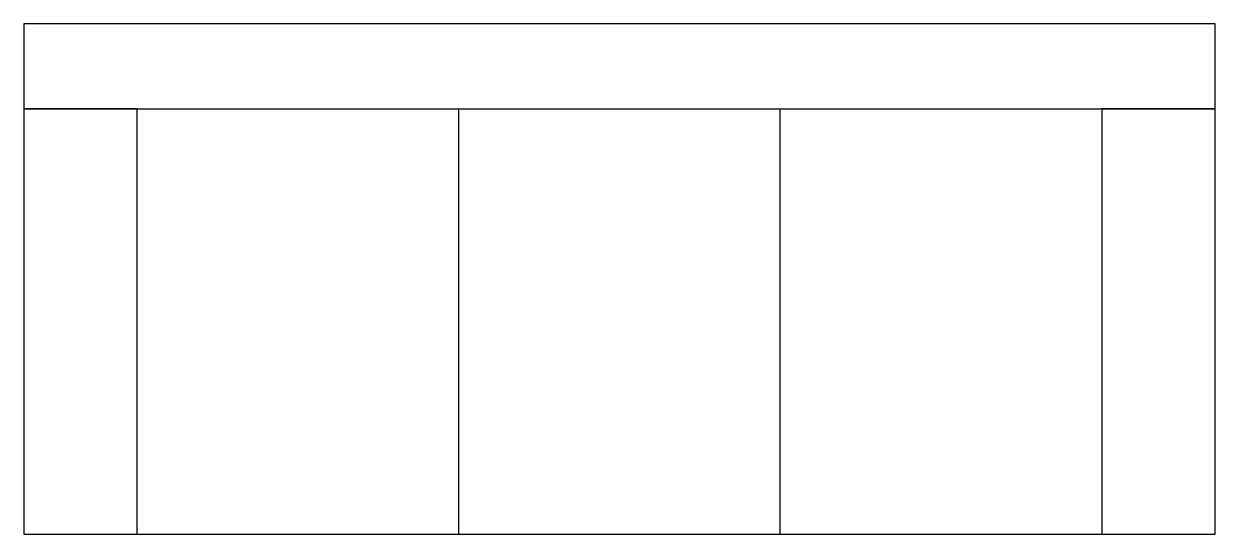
# Model space of a CAD drawing. Header units: metres. Extents: x -1.05 to 1.05, y -0.45 to 0.45.
import ezdxf

# ---------------------------------------------------------------- set-up
doc = ezdxf.new("R2010")
doc.units = ezdxf.units.M
doc.layers.add('XARCH-PLAN', color=2, linetype='Continuous')

# ---------------------------------------------------------------- blocks, each defined once
blk = doc.blocks.new('XA-Sofa-3')
for p, q in [((-0.2833, -0.45), (-0.2833, 0.3)), ((0.2833, -0.45), (0.2833, 0.3))]:
    blk.add_line(p, q)
for points in [[(-1.05, -0.45), (1.05, -0.45), (1.05, 0.45), (-1.05, 0.45)], [(-1.05, 0.3), (1.05, 0.3), (1.05, 0.45), (-1.05, 0.45)], [(-1.05, -0.45), (-0.85, -0.45), (-0.85, 0.3), (-1.05, 0.3)], [(0.85, -0.45), (1.05, -0.45), (1.05, 0.3), (0.85, 0.3)]]:
    blk.add_lwpolyline(points, close=True)

msp = doc.modelspace()

# ---------------------------------------------------------------- block references
at = {"layer": 'XARCH-PLAN'}
msp.add_blockref('XA-Sofa-3', (0, 0), dxfattribs=at)

doc.saveas('drawing.dxf')
